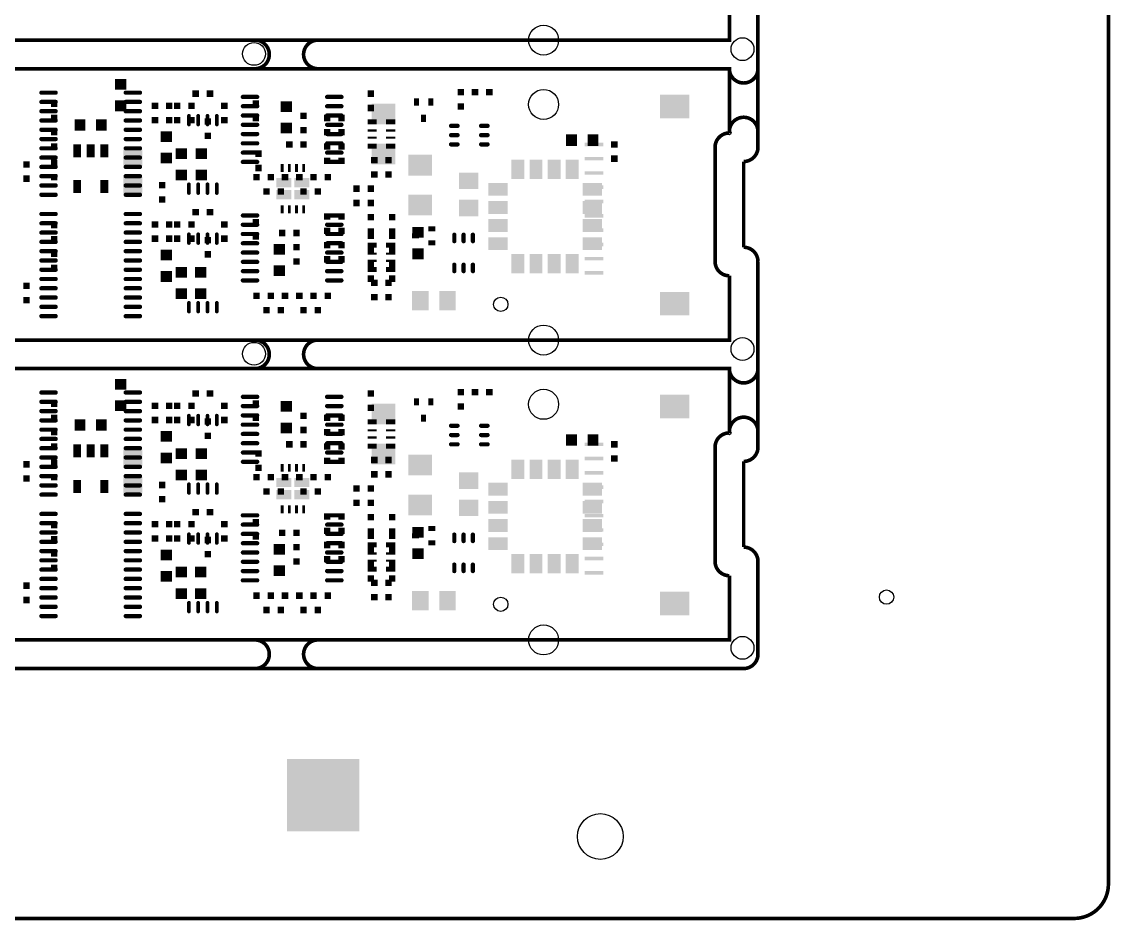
# Model space of a CAD drawing. Header units: inches. Extents: x -27 to 277, y -39 to 189.
# Drawn here: x 200.5 to 276.7, y -38.6 to 24.3 of the extents above; entities that cross this region are included whole.
import ezdxf

# ---------------------------------------------------------------- set-up
doc = ezdxf.new("R2010")
doc.units = ezdxf.units.IN
doc.header["$MEASUREMENT"] = 0
doc.layers.get('0').update_dxf_attribs({"color": 1})
for name, color, linetype in [('11_SPB', 52, 'Continuous'), ('12_SPT', 92, 'Continuous'), ('5_OL', 132, 'Continuous')]:
    doc.layers.add(name, color=color, linetype=linetype)

# ---------------------------------------------------------------- blocks, each defined once
blk = doc.blocks.new('D43ROUND0_254X0_254')
blk.add_circle((0, 0), 0.127)
blk = doc.blocks.new('D44ROUND2_10058X2_10058')
blk.add_circle((0, 0), 1.05)
blk = doc.blocks.new('D45ROUND1X1')
blk.add_circle((0, 0), 0.5)
blk = doc.blocks.new('D46ROUND3_2004X3_2004')
blk.add_circle((0, 0), 1.6)
blk = doc.blocks.new('D47ROUND1_6002X1_6002')
blk.add_circle((0, 0), 0.8)
blk = doc.blocks.new('D48SQUARE5_08X5_08')
blk.add_solid([(-2.54, -2.54), (2.54, -2.54), (-2.54, 2.54), (2.54, 2.54)])
blk = doc.blocks.new('D174OBLONG0_25999X0_87', base_point=(0.129995, 0.435))
at = {"const_width": 0.129995}
blk.add_lwpolyline([(0.064998, 0.129995, 1), (0.194993, 0.129995), (0.194993, 0.740005, 1), (0.064998, 0.740005), (0.064998, 0.129995)], format="xyb", dxfattribs=at)
blk = doc.blocks.new('D177SQUARE0_45001X0_45001')
blk.add_solid([(-0.225005, -0.225005), (0.225005, -0.225005), (-0.225005, 0.225005), (0.225005, 0.225005)])
blk = doc.blocks.new('D178OBLONG1_3X0_3', base_point=(0.65, 0.15))
at = {"const_width": 0.15}
blk.add_lwpolyline([(0.15, 0.225, 1), (0.15, 0.075), (1.15, 0.075, 1), (1.15, 0.225), (0.15, 0.225)], format="xyb", dxfattribs=at)
blk = doc.blocks.new('D179RECTANGLE0_8X0_75001')
blk.add_solid([(-0.4, -0.375005), (0.4, -0.375005), (-0.4, 0.375005), (0.4, 0.375005)])
blk = doc.blocks.new('D181RECTANGLE0_65001X0_15001')
blk.add_solid([(-0.325005, -0.075005), (0.325005, -0.075005), (-0.325005, 0.075005), (0.325005, 0.075005)])
blk = doc.blocks.new('D182RECTANGLE0_65001X0_35001')
blk.add_solid([(-0.325005, -0.175005), (0.325005, -0.175005), (-0.325005, 0.175005), (0.325005, 0.175005)])
blk = doc.blocks.new('D183OBLONG0_75001X0_3', base_point=(0.375, 0.15))
at = {"const_width": 0.15}
blk.add_lwpolyline([(0.15, 0.225, 1), (0.15, 0.075), (0.60001, 0.075, 1), (0.60001, 0.225), (0.15, 0.225)], format="xyb", dxfattribs=at)
blk = doc.blocks.new('D185RECTANGLE1_15001X1_35001')
blk.add_solid([(-0.575005, -0.675005), (0.575005, -0.675005), (-0.575005, 0.675005), (0.575005, 0.675005)])
blk = doc.blocks.new('D188OBLONG0_3X0_75001', base_point=(0.15, 0.375))
at = {"const_width": 0.15}
blk.add_lwpolyline([(0.075, 0.15, 1), (0.225, 0.15), (0.225, 0.60001, 1), (0.075, 0.60001), (0.075, 0.15)], format="xyb", dxfattribs=at)
blk = doc.blocks.new('D191RECTANGLE1_65001X1_45001')
blk.add_solid([(-0.825005, -0.725005), (0.825005, -0.725005), (-0.825005, 0.725005), (0.825005, 0.725005)])
blk = doc.blocks.new('D192RECTANGLE1_35001X1_15001')
blk.add_solid([(-0.675005, -0.575005), (0.675005, -0.575005), (-0.675005, 0.575005), (0.675005, 0.575005)])
blk = doc.blocks.new('D193RECTANGLE0_5X0_35001')
blk.add_solid([(-0.25, -0.175005), (0.25, -0.175005), (-0.25, 0.175005), (0.25, 0.175005)])
blk = doc.blocks.new('D184RECTANGLE0_75001X0_8')
blk.add_solid([(-0.375005, -0.4), (0.375005, -0.4), (-0.375005, 0.4), (0.375005, 0.4)])
blk = doc.blocks.new('D196RECTANGLE0_9X1_35001')
blk.add_solid([(-0.45, -0.675005), (0.45, -0.675005), (-0.45, 0.675005), (0.45, 0.675005)])
blk = doc.blocks.new('D197RECTANGLE1_35001X0_9')
blk.add_solid([(-0.675005, -0.45), (0.675005, -0.45), (-0.675005, 0.45), (0.675005, 0.45)])
blk = doc.blocks.new('D198RECTANGLE0_35001X0_5')
blk.add_solid([(-0.175005, -0.25), (0.175005, -0.25), (-0.175005, 0.25), (0.175005, 0.25)])
blk = doc.blocks.new('D203RECTANGLE0_2X0_55001')
blk.add_solid([(-0.1, -0.275005), (0.1, -0.275005), (-0.1, 0.275005), (0.1, 0.275005)])
blk = doc.blocks.new('D204RECTANGLE2_05001X1_65001')
blk.add_solid([(-1.025005, -0.825005), (1.025005, -0.825005), (-1.025005, 0.825005), (1.025005, 0.825005)])
blk = doc.blocks.new('D205RECTANGLE1_3X0_25001')
blk.add_solid([(-0.65, -0.125005), (0.65, -0.125005), (-0.65, 0.125005), (0.65, 0.125005)])
blk = doc.blocks.new('D209RECTANGLE0_55001X0_9')
blk.add_solid([(-0.275005, -0.45), (0.275005, -0.45), (-0.275005, 0.45), (0.275005, 0.45)])
blk = doc.blocks.new('D211RECTANGLE1_05001X0_65001')
blk.add_solid([(-0.525005, -0.325005), (0.525005, -0.325005), (-0.525005, 0.325005), (0.525005, 0.325005)])

msp = doc.modelspace()

# ---------------------------------------------------------------- linework, layer by layer
at = {"layer": '5_OL', "const_width": 0.254}
for points in [[(276.5298, 185.60034), (276.5298, -36.10102)], [(252.00102, 28.4988), (252.00102, 15.49908)], [(143.10106, 24.30018), (143.10106, 22.9997), (249.9995, 22.9997), (249.9995, 27.50058)], [(143.10106, 24.30018), (143.10106, 22.9997), (249.9995, 22.9997), (249.9995, 27.50058)], [(249.9995, 16.49984), (249.9995, 21.00072), (158.07944, 21.00072), (158.07944, 18.49882)], [(249.9995, 16.49984), (249.9995, 21.00072), (158.07944, 21.00072), (158.07944, 18.49882)], [(248.99874, 7.50062), (248.99874, 15.49908)], [(248.99874, 7.50062), (248.99874, 15.49908)], [(251.00026, 14.50086), (251.00026, 8.49884)], [(252.00102, 7.50062), (252.00102, -5.4991)], [(143.10106, 3.29946), (143.10106, 1.99898), (249.9995, 1.99898), (249.9995, 6.49986)], [(143.10106, 3.29946), (143.10106, 1.99898), (249.9995, 1.99898), (249.9995, 6.49986)], [(249.9995, -4.50088), (249.9995, 0), (158.07944, 0), (158.07944, -2.49936)], [(249.9995, -4.50088), (249.9995, 0), (158.07944, 0), (158.07944, -2.49936)], [(248.99874, -13.5001), (248.99874, -5.4991)], [(248.99874, -13.5001), (248.99874, -5.4991)], [(251.00026, -6.49986), (251.00026, -12.49934)], [(252.00102, -13.5001), (252.00102, -19.99996)], [(143.10106, -17.70126), (143.10106, -18.9992), (249.9995, -18.9992), (249.9995, -14.50086)], [(143.10106, -17.70126), (143.10106, -18.9992), (249.9995, -18.9992), (249.9995, -14.50086)], [(251.00026, -21.00072), (132.99948, -21.00072)], [(274.1295, -38.49878), (-24.5999, -38.49878)]]:
    msp.add_lwpolyline(points, dxfattribs=at)
for points in [[(216.79916, 22.9997, -0.414214), (217.79992, 21.99894)], [(220.20022, 21.99894, -0.414214), (221.20098, 22.9997)], [(217.79992, 21.99894, -0.414214), (216.79916, 21.00072)], [(221.20098, 21.00072, -0.41347), (220.20022, 21.99894)], [(251.00026, 19.99996, -0.414214), (249.9995, 21.00072)], [(252.00102, 21.00072, -0.414214), (251.00026, 19.99996)], [(249.9995, 16.5989, -0.414214), (251.00026, 17.59966)], [(251.00026, 17.59966, -0.414214), (252.00102, 16.5989)], [(248.99874, 15.49908, -0.414214), (249.9995, 16.49984)], [(248.99874, 15.49908, -0.414214), (249.9995, 16.49984)], [(252.00102, 15.49908, -0.414214), (251.00026, 14.50086)], [(251.00026, 8.49884, -0.41347), (252.00102, 7.50062)], [(249.9995, 6.49986, -0.414214), (248.99874, 7.50062)], [(249.9995, 6.49986, -0.414214), (248.99874, 7.50062)], [(216.79916, 1.99898, -0.41347), (217.79992, 1.00076)], [(220.20022, 1.00076, -0.414214), (221.20098, 1.99898)], [(217.79992, 1.00076, -0.414214), (216.79916, 0)], [(221.20098, 0, -0.414214), (220.20022, 1.00076)], [(251.00026, -1.00076, -0.414214), (249.9995, 0)], [(252.00102, 0, -0.414214), (251.00026, -1.00076)], [(249.9995, -4.39928, -0.414214), (251.00026, -3.40106)], [(251.00026, -3.40106, -0.41347), (252.00102, -4.39928)], [(248.99874, -5.4991, -0.414214), (249.9995, -4.50088)], [(248.99874, -5.4991, -0.414214), (249.9995, -4.50088)], [(252.00102, -5.4991, -0.414214), (251.00026, -6.49986)], [(251.00026, -12.49934, -0.414214), (252.00102, -13.5001)], [(249.9995, -14.50086, -0.414214), (248.99874, -13.5001)], [(249.9995, -14.50086, -0.414214), (248.99874, -13.5001)], [(216.79916, -18.9992, -0.414214), (217.79992, -19.99996)], [(220.20022, -19.99996, -0.414214), (221.20098, -18.9992)], [(217.79992, -19.99996, -0.414214), (216.79916, -21.00072)], [(221.20098, -21.00072, -0.414214), (220.20022, -19.99996)], [(252.00102, -19.99996, -0.414214), (251.00026, -21.00072)], [(276.5298, -36.10102, -0.414214), (274.1295, -38.49878)]]:
    msp.add_lwpolyline(points, format="xyb", dxfattribs=at)

# ---------------------------------------------------------------- block references
at = {"layer": '11_SPB'}
for name, p in [('D178OBLONG1_3X0_3', (202.3491, 19.32432)), ('D178OBLONG1_3X0_3', (208.24952, 19.32432)), ('D177SQUARE0_45001X0_45001', (212.6488, 19.25066)), ('D177SQUARE0_45001X0_45001', (213.64956, 19.25066)), ('D178OBLONG1_3X0_3', (216.45118, 19.0246)), ('D178OBLONG1_3X0_3', (222.34906, 19.0246)), ('D177SQUARE0_45001X0_45001', (224.89922, 19.25066)), ('D177SQUARE0_45001X0_45001', (231.20096, 19.34972)), ('D177SQUARE0_45001X0_45001', (232.19918, 19.34972)), ('D177SQUARE0_45001X0_45001', (233.19994, 19.34972)), ('D178OBLONG1_3X0_3', (202.3491, 18.67408)), ('D178OBLONG1_3X0_3', (208.24952, 18.67408)), ('D177SQUARE0_45001X0_45001', (209.79892, 18.39976)), ('D177SQUARE0_45001X0_45001', (210.79968, 18.39976)), ('D178OBLONG1_3X0_3', (216.45118, 18.37436)), ('D178OBLONG1_3X0_3', (222.34906, 18.37436)), ('D177SQUARE0_45001X0_45001', (224.89922, 18.2499)), ('D198RECTANGLE0_35001X0_5', (228.09962, 18.67408)), ('D198RECTANGLE0_35001X0_5', (229.10038, 18.67408)), ('D177SQUARE0_45001X0_45001', (231.20096, 18.34896)), ('D178OBLONG1_3X0_3', (202.3491, 18.02384)), ('D178OBLONG1_3X0_3', (202.3491, 17.37614)), ('D178OBLONG1_3X0_3', (208.24952, 18.02384)), ('D178OBLONG1_3X0_3', (208.24952, 17.37614)), ('D177SQUARE0_45001X0_45001', (209.79892, 17.399)), ('D177SQUARE0_45001X0_45001', (210.79968, 17.399)), ('D174OBLONG0_25999X0_87', (212.17382, 17.399)), ('D174OBLONG0_25999X0_87', (212.82406, 17.399)), ('D174OBLONG0_25999X0_87', (213.4743, 17.399)), ('D174OBLONG0_25999X0_87', (214.12454, 17.399)), ('D178OBLONG1_3X0_3', (216.45118, 17.72412)), ('D178OBLONG1_3X0_3', (222.34906, 17.72412)), ('D198RECTANGLE0_35001X0_5', (228.6, 17.526)), ('D178OBLONG1_3X0_3', (202.3491, 16.7259)), ('D178OBLONG1_3X0_3', (208.24952, 16.7259)), ('D178OBLONG1_3X0_3', (216.45118, 17.07388)), ('D178OBLONG1_3X0_3', (222.34906, 17.07388)), ('D182RECTANGLE0_65001X0_35001', (225.00082, 17.27454)), ('D182RECTANGLE0_65001X0_35001', (226.29876, 17.27454)), ('D183OBLONG0_75001X0_3', (230.74884, 17.00022)), ('D183OBLONG0_75001X0_3', (232.84942, 17.00022)), ('D178OBLONG1_3X0_3', (202.3491, 16.07566)), ('D178OBLONG1_3X0_3', (208.24952, 16.07566)), ('D179RECTANGLE0_8X0_75001', (210.59902, 16.25092)), ('D178OBLONG1_3X0_3', (216.45118, 16.42618)), ('D178OBLONG1_3X0_3', (222.34906, 16.42618)), ('D181RECTANGLE0_65001X0_15001', (225.00082, 16.6751)), ('D181RECTANGLE0_65001X0_15001', (225.00082, 16.17472)), ('D181RECTANGLE0_65001X0_15001', (226.29876, 16.6751)), ('D181RECTANGLE0_65001X0_15001', (226.29876, 16.17472)), ('D183OBLONG0_75001X0_3', (230.74884, 16.34998)), ('D183OBLONG0_75001X0_3', (232.84942, 16.34998)), ('D184RECTANGLE0_75001X0_8', (238.9505, 15.99946)), ('D184RECTANGLE0_75001X0_8', (240.4491, 15.99946)), ('D178OBLONG1_3X0_3', (202.3491, 15.42542)), ('D178OBLONG1_3X0_3', (208.24952, 15.42542)), ('D178OBLONG1_3X0_3', (216.45118, 15.77594)), ('D178OBLONG1_3X0_3', (216.45118, 15.1257)), ('D178OBLONG1_3X0_3', (222.34906, 15.77594)), ('D178OBLONG1_3X0_3', (222.34906, 15.1257)), ('D182RECTANGLE0_65001X0_35001', (225.00082, 15.57528)), ('D182RECTANGLE0_65001X0_35001', (226.29876, 15.57528)), ('D183OBLONG0_75001X0_3', (230.74884, 15.69974)), ('D183OBLONG0_75001X0_3', (232.84942, 15.69974)), ('D177SQUARE0_45001X0_45001', (241.95024, 15.69974)), ('D177SQUARE0_45001X0_45001', (200.7997, 14.3002)), ('D178OBLONG1_3X0_3', (202.3491, 14.77518)), ('D178OBLONG1_3X0_3', (208.24952, 14.77518)), ('D179RECTANGLE0_8X0_75001', (210.59902, 14.74978)), ('D178OBLONG1_3X0_3', (216.45118, 14.47546)), ('D178OBLONG1_3X0_3', (222.34906, 14.47546)), ('D177SQUARE0_45001X0_45001', (225.15068, 14.59992)), ('D177SQUARE0_45001X0_45001', (226.1489, 14.59992)), ('D191RECTANGLE1_65001X1_45001', (228.35108, 14.24686)), ('D196RECTANGLE0_9X1_35001', (235.19384, 13.94968)), ('D196RECTANGLE0_9X1_35001', (236.46384, 13.94968)), ('D196RECTANGLE0_9X1_35001', (237.73384, 13.94968)), ('D196RECTANGLE0_9X1_35001', (239.00384, 13.94968)), ('D177SQUARE0_45001X0_45001', (241.95024, 14.69898)), ('D178OBLONG1_3X0_3', (202.3491, 14.12494)), ('D178OBLONG1_3X0_3', (208.24952, 14.12494)), ('D177SQUARE0_45001X0_45001', (225.15068, 13.59916)), ('D177SQUARE0_45001X0_45001', (226.1489, 13.59916)), ('D192RECTANGLE1_35001X1_15001', (231.7496, 13.15212)), ('D177SQUARE0_45001X0_45001', (200.7997, 13.29944)), ('D178OBLONG1_3X0_3', (202.3491, 13.4747)), ('D178OBLONG1_3X0_3', (202.3491, 12.82446)), ('D178OBLONG1_3X0_3', (208.24952, 13.4747)), ('D178OBLONG1_3X0_3', (208.24952, 12.82446)), ('D174OBLONG0_25999X0_87', (212.17382, 12.60094)), ('D174OBLONG0_25999X0_87', (212.82406, 12.60094)), ('D174OBLONG0_25999X0_87', (213.4743, 12.60094)), ('D174OBLONG0_25999X0_87', (214.12454, 12.60094)), ('D177SQUARE0_45001X0_45001', (216.90076, 13.40104)), ('D177SQUARE0_45001X0_45001', (217.89898, 13.40104)), ('D177SQUARE0_45001X0_45001', (218.89974, 13.40104)), ('D177SQUARE0_45001X0_45001', (219.9005, 13.40104)), ('D177SQUARE0_45001X0_45001', (220.90126, 13.40104)), ('D177SQUARE0_45001X0_45001', (221.89948, 13.40104)), ('D197RECTANGLE1_35001X0_9', (233.79938, 12.55522)), ('D197RECTANGLE1_35001X0_9', (240.40084, 12.55522)), ('D178OBLONG1_3X0_3', (202.3491, 12.17422)), ('D178OBLONG1_3X0_3', (208.24952, 12.17422)), ('D177SQUARE0_45001X0_45001', (217.59926, 12.40028)), ('D177SQUARE0_45001X0_45001', (218.60002, 12.40028)), ('D177SQUARE0_45001X0_45001', (220.20022, 12.40028)), ('D177SQUARE0_45001X0_45001', (221.20098, 12.40028)), ('D177SQUARE0_45001X0_45001', (223.901, 12.60094)), ('D177SQUARE0_45001X0_45001', (224.89922, 12.60094)), ('D177SQUARE0_45001X0_45001', (223.901, 11.60018)), ('D177SQUARE0_45001X0_45001', (224.89922, 11.60018)), ('D191RECTANGLE1_65001X1_45001', (228.35108, 11.45286)), ('D192RECTANGLE1_35001X1_15001', (231.7496, 11.24712)), ('D197RECTANGLE1_35001X0_9', (233.79938, 11.28522)), ('D197RECTANGLE1_35001X0_9', (240.40084, 11.28522)), ('D178OBLONG1_3X0_3', (202.3491, 10.82548)), ('D178OBLONG1_3X0_3', (208.24952, 10.82548)), ('D177SQUARE0_45001X0_45001', (212.6488, 10.94994)), ('D177SQUARE0_45001X0_45001', (213.64956, 10.94994)), ('D178OBLONG1_3X0_3', (216.45118, 10.72388)), ('D178OBLONG1_3X0_3', (222.34906, 10.72388)), ('D177SQUARE0_45001X0_45001', (224.89922, 10.59942)), ('D177SQUARE0_45001X0_45001', (226.40036, 10.59942)), ('D178OBLONG1_3X0_3', (202.3491, 10.17524)), ('D178OBLONG1_3X0_3', (208.24952, 10.17524)), ('D177SQUARE0_45001X0_45001', (209.79892, 10.09904)), ('D177SQUARE0_45001X0_45001', (210.79968, 10.09904)), ('D178OBLONG1_3X0_3', (216.45118, 10.07618)), ('D178OBLONG1_3X0_3', (222.34906, 10.07618)), ('D193RECTANGLE0_5X0_35001', (229.17404, 9.79932)), ('D197RECTANGLE1_35001X0_9', (233.79938, 10.01522)), ('D197RECTANGLE1_35001X0_9', (240.40084, 10.01522)), ('D178OBLONG1_3X0_3', (202.3491, 9.525)), ('D178OBLONG1_3X0_3', (208.24952, 9.525)), ('D177SQUARE0_45001X0_45001', (209.79892, 9.10082)), ('D177SQUARE0_45001X0_45001', (210.79968, 9.10082)), ('D174OBLONG0_25999X0_87', (212.17382, 9.10082)), ('D174OBLONG0_25999X0_87', (212.82406, 9.10082)), ('D174OBLONG0_25999X0_87', (213.4743, 9.10082)), ('D174OBLONG0_25999X0_87', (214.12454, 9.10082)), ('D178OBLONG1_3X0_3', (216.45118, 9.42594)), ('D178OBLONG1_3X0_3', (222.34906, 9.42594)), ('D177SQUARE0_45001X0_45001', (224.89922, 9.6012)), ('D177SQUARE0_45001X0_45001', (226.40036, 9.6012)), ('D193RECTANGLE0_5X0_35001', (228.02596, 9.29894)), ('D188OBLONG0_3X0_75001', (230.74884, 9.14908)), ('D188OBLONG0_3X0_75001', (231.39908, 9.14908)), ('D188OBLONG0_3X0_75001', (232.04932, 9.14908)), ('D197RECTANGLE1_35001X0_9', (233.79938, 8.74522)), ('D197RECTANGLE1_35001X0_9', (240.40084, 8.74522)), ('D178OBLONG1_3X0_3', (202.3491, 8.87476)), ('D178OBLONG1_3X0_3', (208.24952, 8.87476)), ('D178OBLONG1_3X0_3', (216.45118, 8.7757)), ('D178OBLONG1_3X0_3', (222.34906, 8.7757)), ('D182RECTANGLE0_65001X0_35001', (225.00082, 8.65124)), ('D182RECTANGLE0_65001X0_35001', (226.29876, 8.65124)), ('D193RECTANGLE0_5X0_35001', (229.17404, 8.8011)), ('D178OBLONG1_3X0_3', (202.3491, 8.22452)), ('D178OBLONG1_3X0_3', (202.3491, 7.57428)), ('D178OBLONG1_3X0_3', (208.24952, 8.22452)), ('D178OBLONG1_3X0_3', (208.24952, 7.57428)), ('D179RECTANGLE0_8X0_75001', (210.59902, 7.9502)), ('D178OBLONG1_3X0_3', (216.45118, 8.12546)), ('D178OBLONG1_3X0_3', (216.45118, 7.47522)), ('D178OBLONG1_3X0_3', (222.34906, 8.12546)), ('D178OBLONG1_3X0_3', (222.34906, 7.47522)), ('D181RECTANGLE0_65001X0_15001', (225.00082, 8.04926)), ('D181RECTANGLE0_65001X0_15001', (225.00082, 7.54888)), ('D181RECTANGLE0_65001X0_15001', (226.29876, 8.04926)), ('D181RECTANGLE0_65001X0_15001', (226.29876, 7.54888)), ('D196RECTANGLE0_9X1_35001', (235.19384, 7.35076)), ('D196RECTANGLE0_9X1_35001', (236.46384, 7.35076)), ('D196RECTANGLE0_9X1_35001', (237.73384, 7.35076)), ('D196RECTANGLE0_9X1_35001', (239.00384, 7.35076)), ('D178OBLONG1_3X0_3', (202.3491, 6.92404)), ('D178OBLONG1_3X0_3', (208.24952, 6.92404)), ('D178OBLONG1_3X0_3', (216.45118, 6.82498)), ('D178OBLONG1_3X0_3', (222.34906, 6.82498)), ('D182RECTANGLE0_65001X0_35001', (225.00082, 6.94944)), ('D182RECTANGLE0_65001X0_35001', (226.29876, 6.94944)), ('D188OBLONG0_3X0_75001', (230.74884, 7.05104)), ('D188OBLONG0_3X0_75001', (231.39908, 7.05104)), ('D188OBLONG0_3X0_75001', (232.04932, 7.05104)), ('D178OBLONG1_3X0_3', (202.3491, 6.2738)), ('D178OBLONG1_3X0_3', (208.24952, 6.2738)), ('D179RECTANGLE0_8X0_75001', (210.59902, 6.44906)), ('D178OBLONG1_3X0_3', (216.45118, 6.17474)), ('D178OBLONG1_3X0_3', (222.34906, 6.17474)), ('D177SQUARE0_45001X0_45001', (225.15068, 5.99948)), ('D177SQUARE0_45001X0_45001', (226.1489, 5.99948)), ('D177SQUARE0_45001X0_45001', (200.7997, 5.79882)), ('D178OBLONG1_3X0_3', (202.3491, 5.6261)), ('D178OBLONG1_3X0_3', (208.24952, 5.6261)), ('D185RECTANGLE1_15001X1_35001', (228.3714, 4.7498)), ('D185RECTANGLE1_15001X1_35001', (230.2764, 4.7498)), ('D177SQUARE0_45001X0_45001', (200.7997, 4.8006)), ('D178OBLONG1_3X0_3', (202.3491, 4.97586)), ('D178OBLONG1_3X0_3', (208.24952, 4.97586)), ('D174OBLONG0_25999X0_87', (212.17382, 4.30022)), ('D174OBLONG0_25999X0_87', (212.82406, 4.30022)), ('D174OBLONG0_25999X0_87', (213.4743, 4.30022)), ('D174OBLONG0_25999X0_87', (214.12454, 4.30022)), ('D177SQUARE0_45001X0_45001', (216.90076, 5.10032)), ('D177SQUARE0_45001X0_45001', (217.89898, 5.10032)), ('D177SQUARE0_45001X0_45001', (218.89974, 5.10032)), ('D177SQUARE0_45001X0_45001', (219.9005, 5.10032)), ('D177SQUARE0_45001X0_45001', (220.90126, 5.10032)), ('D177SQUARE0_45001X0_45001', (221.89948, 5.10032)), ('D177SQUARE0_45001X0_45001', (225.15068, 4.99872)), ('D177SQUARE0_45001X0_45001', (226.1489, 4.99872)), ('D45ROUND1X1', (234.00004, 4.50088)), ('D178OBLONG1_3X0_3', (202.3491, 4.32562)), ('D178OBLONG1_3X0_3', (202.3491, 3.67538)), ('D178OBLONG1_3X0_3', (208.24952, 4.32562)), ('D178OBLONG1_3X0_3', (208.24952, 3.67538)), ('D177SQUARE0_45001X0_45001', (217.59926, 4.09956)), ('D177SQUARE0_45001X0_45001', (218.60002, 4.09956)), ('D177SQUARE0_45001X0_45001', (220.20022, 4.09956)), ('D177SQUARE0_45001X0_45001', (221.20098, 4.09956)), ('D177SQUARE0_45001X0_45001', (231.20096, -1.651)), ('D177SQUARE0_45001X0_45001', (232.19918, -1.651)), ('D177SQUARE0_45001X0_45001', (233.19994, -1.651)), ('D178OBLONG1_3X0_3', (202.3491, -1.67386)), ('D178OBLONG1_3X0_3', (202.3491, -2.3241)), ('D178OBLONG1_3X0_3', (208.24952, -1.67386)), ('D178OBLONG1_3X0_3', (208.24952, -2.3241)), ('D177SQUARE0_45001X0_45001', (212.6488, -1.75006)), ('D177SQUARE0_45001X0_45001', (213.64956, -1.75006)), ('D178OBLONG1_3X0_3', (216.45118, -1.97612)), ('D178OBLONG1_3X0_3', (222.34906, -1.97612)), ('D177SQUARE0_45001X0_45001', (224.89922, -1.75006)), ('D198RECTANGLE0_35001X0_5', (228.09962, -2.3241)), ('D198RECTANGLE0_35001X0_5', (229.10038, -2.3241)), ('D178OBLONG1_3X0_3', (202.3491, -2.97434)), ('D178OBLONG1_3X0_3', (208.24952, -2.97434)), ('D177SQUARE0_45001X0_45001', (209.79892, -2.60096)), ('D177SQUARE0_45001X0_45001', (210.79968, -2.60096)), ('D178OBLONG1_3X0_3', (216.45118, -2.62382)), ('D178OBLONG1_3X0_3', (222.34906, -2.62382)), ('D177SQUARE0_45001X0_45001', (224.89922, -2.75082)), ('D177SQUARE0_45001X0_45001', (231.20096, -2.64922)), ('D178OBLONG1_3X0_3', (202.3491, -3.62458)), ('D178OBLONG1_3X0_3', (208.24952, -3.62458)), ('D177SQUARE0_45001X0_45001', (209.79892, -3.59918)), ('D177SQUARE0_45001X0_45001', (210.79968, -3.59918)), ('D174OBLONG0_25999X0_87', (212.17382, -3.59918)), ('D174OBLONG0_25999X0_87', (212.82406, -3.59918)), ('D174OBLONG0_25999X0_87', (213.4743, -3.59918)), ('D174OBLONG0_25999X0_87', (214.12454, -3.59918)), ('D178OBLONG1_3X0_3', (216.45118, -3.27406)), ('D178OBLONG1_3X0_3', (216.45118, -3.9243)), ('D178OBLONG1_3X0_3', (222.34906, -3.27406)), ('D178OBLONG1_3X0_3', (222.34906, -3.9243)), ('D182RECTANGLE0_65001X0_35001', (225.00082, -3.72618)), ('D182RECTANGLE0_65001X0_35001', (226.29876, -3.72618)), ('D198RECTANGLE0_35001X0_5', (228.6, -3.47472)), ('D178OBLONG1_3X0_3', (202.3491, -4.27482)), ('D178OBLONG1_3X0_3', (208.24952, -4.27482)), ('D179RECTANGLE0_8X0_75001', (210.59902, -4.7498)), ('D178OBLONG1_3X0_3', (216.45118, -4.57454)), ('D178OBLONG1_3X0_3', (222.34906, -4.57454)), ('D181RECTANGLE0_65001X0_15001', (225.00082, -4.32562)), ('D181RECTANGLE0_65001X0_15001', (226.29876, -4.32562)), ('D183OBLONG0_75001X0_3', (230.74884, -4.0005)), ('D183OBLONG0_75001X0_3', (230.74884, -4.65074)), ('D183OBLONG0_75001X0_3', (232.84942, -4.0005)), ('D183OBLONG0_75001X0_3', (232.84942, -4.65074)), ('D178OBLONG1_3X0_3', (202.3491, -4.92506)), ('D178OBLONG1_3X0_3', (208.24952, -4.92506)), ('D178OBLONG1_3X0_3', (216.45118, -5.22478)), ('D178OBLONG1_3X0_3', (222.34906, -5.22478)), ('D181RECTANGLE0_65001X0_15001', (225.00082, -4.826)), ('D182RECTANGLE0_65001X0_35001', (225.00082, -5.42544)), ('D181RECTANGLE0_65001X0_15001', (226.29876, -4.826)), ('D182RECTANGLE0_65001X0_35001', (226.29876, -5.42544)), ('D183OBLONG0_75001X0_3', (230.74884, -5.30098)), ('D183OBLONG0_75001X0_3', (232.84942, -5.30098)), ('D184RECTANGLE0_75001X0_8', (238.9505, -5.00126)), ('D184RECTANGLE0_75001X0_8', (240.4491, -5.00126)), ('D177SQUARE0_45001X0_45001', (241.95024, -5.30098)), ('D178OBLONG1_3X0_3', (202.3491, -5.5753)), ('D178OBLONG1_3X0_3', (202.3491, -6.22554)), ('D178OBLONG1_3X0_3', (208.24952, -5.5753)), ('D178OBLONG1_3X0_3', (208.24952, -6.22554)), ('D179RECTANGLE0_8X0_75001', (210.59902, -6.25094)), ('D178OBLONG1_3X0_3', (216.45118, -5.87502)), ('D178OBLONG1_3X0_3', (222.34906, -5.87502)), ('D191RECTANGLE1_65001X1_45001', (228.35108, -6.75386)), ('D177SQUARE0_45001X0_45001', (241.95024, -6.2992)), ('D177SQUARE0_45001X0_45001', (200.7997, -6.70052)), ('D178OBLONG1_3X0_3', (202.3491, -6.87578)), ('D178OBLONG1_3X0_3', (208.24952, -6.87578)), ('D178OBLONG1_3X0_3', (216.45118, -6.52526)), ('D178OBLONG1_3X0_3', (222.34906, -6.52526)), ('D177SQUARE0_45001X0_45001', (225.15068, -6.4008)), ('D177SQUARE0_45001X0_45001', (226.1489, -6.4008)), ('D196RECTANGLE0_9X1_35001', (235.19384, -7.05104)), ('D196RECTANGLE0_9X1_35001', (236.46384, -7.05104)), ('D196RECTANGLE0_9X1_35001', (237.73384, -7.05104)), ('D196RECTANGLE0_9X1_35001', (239.00384, -7.05104)), ('D177SQUARE0_45001X0_45001', (200.7997, -7.69874)), ('D178OBLONG1_3X0_3', (202.3491, -7.52602)), ('D178OBLONG1_3X0_3', (208.24952, -7.52602)), ('D177SQUARE0_45001X0_45001', (216.90076, -7.59968)), ('D177SQUARE0_45001X0_45001', (217.89898, -7.59968)), ('D177SQUARE0_45001X0_45001', (218.89974, -7.59968)), ('D177SQUARE0_45001X0_45001', (219.9005, -7.59968)), ('D177SQUARE0_45001X0_45001', (220.90126, -7.59968)), ('D177SQUARE0_45001X0_45001', (221.89948, -7.59968)), ('D177SQUARE0_45001X0_45001', (225.15068, -7.39902)), ('D177SQUARE0_45001X0_45001', (226.1489, -7.39902)), ('D192RECTANGLE1_35001X1_15001', (231.7496, -7.8486)), ('D178OBLONG1_3X0_3', (202.3491, -8.17626)), ('D178OBLONG1_3X0_3', (208.24952, -8.17626)), ('D174OBLONG0_25999X0_87', (212.17382, -8.39978)), ('D174OBLONG0_25999X0_87', (212.82406, -8.39978)), ('D174OBLONG0_25999X0_87', (213.4743, -8.39978)), ('D174OBLONG0_25999X0_87', (214.12454, -8.39978)), ('D177SQUARE0_45001X0_45001', (217.59926, -8.60044)), ('D177SQUARE0_45001X0_45001', (218.60002, -8.60044)), ('D177SQUARE0_45001X0_45001', (220.20022, -8.60044)), ('D177SQUARE0_45001X0_45001', (221.20098, -8.60044)), ('D177SQUARE0_45001X0_45001', (223.901, -8.39978)), ('D177SQUARE0_45001X0_45001', (224.89922, -8.39978)), ('D197RECTANGLE1_35001X0_9', (233.79938, -8.4455)), ('D197RECTANGLE1_35001X0_9', (240.40084, -8.4455)), ('D178OBLONG1_3X0_3', (202.3491, -8.82396)), ('D178OBLONG1_3X0_3', (208.24952, -8.82396)), ('D191RECTANGLE1_65001X1_45001', (228.35108, -9.54786)), ('D177SQUARE0_45001X0_45001', (212.6488, -10.05078)), ('D177SQUARE0_45001X0_45001', (213.64956, -10.05078)), ('D177SQUARE0_45001X0_45001', (223.901, -9.40054)), ('D177SQUARE0_45001X0_45001', (224.89922, -9.40054)), ('D192RECTANGLE1_35001X1_15001', (231.7496, -9.7536)), ('D197RECTANGLE1_35001X0_9', (233.79938, -9.7155)), ('D197RECTANGLE1_35001X0_9', (240.40084, -9.7155)), ('D178OBLONG1_3X0_3', (202.3491, -10.17524)), ('D178OBLONG1_3X0_3', (208.24952, -10.17524)), ('D178OBLONG1_3X0_3', (216.45118, -10.2743)), ('D178OBLONG1_3X0_3', (222.34906, -10.2743)), ('D177SQUARE0_45001X0_45001', (224.89922, -10.39876)), ('D177SQUARE0_45001X0_45001', (226.40036, -10.39876)), ('D197RECTANGLE1_35001X0_9', (233.79938, -10.9855)), ('D197RECTANGLE1_35001X0_9', (240.40084, -10.9855)), ('D178OBLONG1_3X0_3', (202.3491, -10.82548)), ('D178OBLONG1_3X0_3', (202.3491, -11.47572)), ('D178OBLONG1_3X0_3', (208.24952, -10.82548)), ('D178OBLONG1_3X0_3', (208.24952, -11.47572)), ('D177SQUARE0_45001X0_45001', (209.79892, -10.89914)), ('D177SQUARE0_45001X0_45001', (210.79968, -10.89914)), ('D178OBLONG1_3X0_3', (216.45118, -10.92454)), ('D178OBLONG1_3X0_3', (216.45118, -11.57478)), ('D178OBLONG1_3X0_3', (222.34906, -10.92454)), ('D178OBLONG1_3X0_3', (222.34906, -11.57478)), ('D177SQUARE0_45001X0_45001', (224.89922, -11.39952)), ('D177SQUARE0_45001X0_45001', (226.40036, -11.39952)), ('D193RECTANGLE0_5X0_35001', (229.17404, -11.19886)), ('D178OBLONG1_3X0_3', (202.3491, -12.12596)), ('D178OBLONG1_3X0_3', (208.24952, -12.12596)), ('D177SQUARE0_45001X0_45001', (209.79892, -11.8999)), ('D177SQUARE0_45001X0_45001', (210.79968, -11.8999)), ('D174OBLONG0_25999X0_87', (212.17382, -11.8999)), ('D174OBLONG0_25999X0_87', (212.82406, -11.8999)), ('D174OBLONG0_25999X0_87', (213.4743, -11.8999)), ('D174OBLONG0_25999X0_87', (214.12454, -11.8999)), ('D178OBLONG1_3X0_3', (216.45118, -12.22502)), ('D178OBLONG1_3X0_3', (222.34906, -12.22502)), ('D182RECTANGLE0_65001X0_35001', (225.00082, -12.34948)), ('D182RECTANGLE0_65001X0_35001', (226.29876, -12.34948)), ('D193RECTANGLE0_5X0_35001', (228.02596, -11.69924)), ('D193RECTANGLE0_5X0_35001', (229.17404, -12.19962)), ('D188OBLONG0_3X0_75001', (230.74884, -11.8491)), ('D188OBLONG0_3X0_75001', (231.39908, -11.8491)), ('D188OBLONG0_3X0_75001', (232.04932, -11.8491)), ('D197RECTANGLE1_35001X0_9', (233.79938, -12.2555)), ('D197RECTANGLE1_35001X0_9', (240.40084, -12.2555)), ('D178OBLONG1_3X0_3', (202.3491, -12.7762)), ('D178OBLONG1_3X0_3', (208.24952, -12.7762)), ('D179RECTANGLE0_8X0_75001', (210.59902, -13.05052)), ('D178OBLONG1_3X0_3', (216.45118, -12.87526)), ('D178OBLONG1_3X0_3', (222.34906, -12.87526)), ('D181RECTANGLE0_65001X0_15001', (225.00082, -12.94892)), ('D181RECTANGLE0_65001X0_15001', (226.29876, -12.94892)), ('D178OBLONG1_3X0_3', (202.3491, -13.4239)), ('D178OBLONG1_3X0_3', (208.24952, -13.4239)), ('D178OBLONG1_3X0_3', (216.45118, -13.5255)), ('D178OBLONG1_3X0_3', (222.34906, -13.5255)), ('D181RECTANGLE0_65001X0_15001', (225.00082, -13.4493)), ('D181RECTANGLE0_65001X0_15001', (226.29876, -13.4493)), ('D188OBLONG0_3X0_75001', (230.74884, -13.94968)), ('D188OBLONG0_3X0_75001', (231.39908, -13.94968)), ('D188OBLONG0_3X0_75001', (232.04932, -13.94968)), ('D196RECTANGLE0_9X1_35001', (235.19384, -13.64996)), ('D196RECTANGLE0_9X1_35001', (236.46384, -13.64996)), ('D196RECTANGLE0_9X1_35001', (237.73384, -13.64996)), ('D196RECTANGLE0_9X1_35001', (239.00384, -13.64996)), ('D178OBLONG1_3X0_3', (202.3491, -14.07414)), ('D178OBLONG1_3X0_3', (208.24952, -14.07414)), ('D179RECTANGLE0_8X0_75001', (210.59902, -14.54912)), ('D178OBLONG1_3X0_3', (216.45118, -14.17574)), ('D178OBLONG1_3X0_3', (222.34906, -14.17574)), ('D182RECTANGLE0_65001X0_35001', (225.00082, -14.04874)), ('D182RECTANGLE0_65001X0_35001', (226.29876, -14.04874)), ('D177SQUARE0_45001X0_45001', (200.7997, -15.19936)), ('D178OBLONG1_3X0_3', (202.3491, -14.72438)), ('D178OBLONG1_3X0_3', (202.3491, -15.37462)), ('D178OBLONG1_3X0_3', (208.24952, -14.72438)), ('D178OBLONG1_3X0_3', (208.24952, -15.37462)), ('D178OBLONG1_3X0_3', (216.45118, -14.82598)), ('D178OBLONG1_3X0_3', (222.34906, -14.82598)), ('D177SQUARE0_45001X0_45001', (225.15068, -15.00124)), ('D177SQUARE0_45001X0_45001', (226.1489, -15.00124)), ('D177SQUARE0_45001X0_45001', (200.7997, -16.20012)), ('D178OBLONG1_3X0_3', (202.3491, -16.02486)), ('D178OBLONG1_3X0_3', (208.24952, -16.02486)), ('D177SQUARE0_45001X0_45001', (216.90076, -15.9004)), ('D177SQUARE0_45001X0_45001', (217.89898, -15.9004)), ('D177SQUARE0_45001X0_45001', (218.89974, -15.9004)), ('D177SQUARE0_45001X0_45001', (219.9005, -15.9004)), ('D177SQUARE0_45001X0_45001', (220.90126, -15.9004)), ('D177SQUARE0_45001X0_45001', (221.89948, -15.9004)), ('D177SQUARE0_45001X0_45001', (225.15068, -15.99946)), ('D177SQUARE0_45001X0_45001', (226.1489, -15.99946)), ('D185RECTANGLE1_15001X1_35001', (228.3714, -16.25092)), ('D185RECTANGLE1_15001X1_35001', (230.2764, -16.25092)), ('D178OBLONG1_3X0_3', (202.3491, -16.6751)), ('D178OBLONG1_3X0_3', (208.24952, -16.6751)), ('D174OBLONG0_25999X0_87', (212.17382, -16.7005)), ('D174OBLONG0_25999X0_87', (212.82406, -16.7005)), ('D174OBLONG0_25999X0_87', (213.4743, -16.7005)), ('D174OBLONG0_25999X0_87', (214.12454, -16.7005)), ('D177SQUARE0_45001X0_45001', (217.59926, -16.90116)), ('D177SQUARE0_45001X0_45001', (218.60002, -16.90116)), ('D177SQUARE0_45001X0_45001', (220.20022, -16.90116)), ('D177SQUARE0_45001X0_45001', (221.20098, -16.90116)), ('D45ROUND1X1', (234.00004, -16.49984)), ('D178OBLONG1_3X0_3', (202.3491, -17.32534)), ('D178OBLONG1_3X0_3', (208.24952, -17.32534))]:
    msp.add_blockref(name, p, dxfattribs=at)
at = {"layer": '12_SPT'}
for name, p in [('D179RECTANGLE0_8X0_75001', (207.40116, 19.9009)), ('D204RECTANGLE2_05001X1_65001', (246.17934, 18.34896)), ('D177SQUARE0_45001X0_45001', (202.75042, 18.54962)), ('D179RECTANGLE0_8X0_75001', (207.40116, 18.39976)), ('D177SQUARE0_45001X0_45001', (211.35086, 18.39976)), ('D177SQUARE0_45001X0_45001', (212.34908, 18.39976)), ('D177SQUARE0_45001X0_45001', (214.65032, 18.39976)), ('D177SQUARE0_45001X0_45001', (216.84996, 18.54962)), ('D179RECTANGLE0_8X0_75001', (218.9988, 18.34896)), ('D191RECTANGLE1_65001X1_45001', (225.80092, 17.82318)), ('D177SQUARE0_45001X0_45001', (202.75042, 17.54886)), ('D177SQUARE0_45001X0_45001', (211.35086, 17.399)), ('D177SQUARE0_45001X0_45001', (212.34908, 17.399)), ('D177SQUARE0_45001X0_45001', (213.4997, 17.29994)), ('D177SQUARE0_45001X0_45001', (214.65032, 17.399)), ('D177SQUARE0_45001X0_45001', (216.84996, 17.54886)), ('D177SQUARE0_45001X0_45001', (220.20022, 17.69872)), ('D177SQUARE0_45001X0_45001', (221.85122, 17.54886)), ('D177SQUARE0_45001X0_45001', (222.84944, 17.54886)), ('D177SQUARE0_45001X0_45001', (202.75042, 16.55064)), ('D184RECTANGLE0_75001X0_8', (204.54874, 17.05102)), ('D184RECTANGLE0_75001X0_8', (206.04988, 17.05102)), ('D179RECTANGLE0_8X0_75001', (218.9988, 16.85036)), ('D177SQUARE0_45001X0_45001', (220.20022, 16.7005)), ('D177SQUARE0_45001X0_45001', (221.85122, 16.55064)), ('D177SQUARE0_45001X0_45001', (222.84944, 16.55064)), ('D177SQUARE0_45001X0_45001', (213.4997, 16.29918)), ('D177SQUARE0_45001X0_45001', (202.75042, 15.54988)), ('D209RECTANGLE0_55001X0_9', (204.35062, 15.25016)), ('D209RECTANGLE0_55001X0_9', (205.30058, 15.25016)), ('D209RECTANGLE0_55001X0_9', (206.25054, 15.25016)), ('D192RECTANGLE1_35001X1_15001', (208.24952, 14.75232)), ('D179RECTANGLE0_8X0_75001', (211.65058, 15.0495)), ('D179RECTANGLE0_8X0_75001', (213.05012, 15.0495)), ('D177SQUARE0_45001X0_45001', (217.05062, 15.0495)), ('D177SQUARE0_45001X0_45001', (219.19946, 15.69974)), ('D177SQUARE0_45001X0_45001', (220.20022, 15.69974)), ('D177SQUARE0_45001X0_45001', (221.85122, 15.54988)), ('D177SQUARE0_45001X0_45001', (222.84944, 15.54988)), ('D191RECTANGLE1_65001X1_45001', (225.80092, 15.02918)), ('D205RECTANGLE1_3X0_25001', (240.52022, 15.69974)), ('D177SQUARE0_45001X0_45001', (202.75042, 14.39926)), ('D177SQUARE0_45001X0_45001', (221.85122, 14.54912)), ('D177SQUARE0_45001X0_45001', (222.84944, 14.54912)), ('D205RECTANGLE1_3X0_25001', (240.52022, 14.69898)), ('D179RECTANGLE0_8X0_75001', (211.65058, 13.5509)), ('D179RECTANGLE0_8X0_75001', (213.05012, 13.5509)), ('D177SQUARE0_45001X0_45001', (217.05062, 14.04874)), ('D203RECTANGLE0_2X0_55001', (218.69908, 14.04874)), ('D203RECTANGLE0_2X0_55001', (219.19946, 14.04874)), ('D203RECTANGLE0_2X0_55001', (219.69984, 14.04874)), ('D203RECTANGLE0_2X0_55001', (220.20022, 14.04874)), ('D205RECTANGLE1_3X0_25001', (240.52022, 13.70076)), ('D177SQUARE0_45001X0_45001', (202.75042, 13.40104)), ('D209RECTANGLE0_55001X0_9', (204.35062, 12.7508)), ('D209RECTANGLE0_55001X0_9', (206.25054, 12.7508)), ('D192RECTANGLE1_35001X1_15001', (208.24952, 12.84732)), ('D177SQUARE0_45001X0_45001', (210.2993, 12.84986)), ('D211RECTANGLE1_05001X0_65001', (218.82608, 13.02512)), ('D211RECTANGLE1_05001X0_65001', (220.07576, 13.02512)), ('D211RECTANGLE1_05001X0_65001', (218.82608, 12.17422)), ('D211RECTANGLE1_05001X0_65001', (220.07576, 12.17422)), ('D205RECTANGLE1_3X0_25001', (240.52022, 12.7)), ('D177SQUARE0_45001X0_45001', (210.2993, 11.8491)), ('D205RECTANGLE1_3X0_25001', (240.52022, 11.69924)), ('D203RECTANGLE0_2X0_55001', (218.69908, 11.1506)), ('D203RECTANGLE0_2X0_55001', (219.19946, 11.1506)), ('D203RECTANGLE0_2X0_55001', (219.69984, 11.1506)), ('D203RECTANGLE0_2X0_55001', (220.20022, 11.1506)), ('D177SQUARE0_45001X0_45001', (221.85122, 10.65022)), ('D177SQUARE0_45001X0_45001', (222.84944, 10.65022)), ('D205RECTANGLE1_3X0_25001', (240.52022, 10.70102)), ('D177SQUARE0_45001X0_45001', (202.75042, 10.05078)), ('D177SQUARE0_45001X0_45001', (211.35086, 10.09904)), ('D177SQUARE0_45001X0_45001', (212.34908, 10.09904)), ('D177SQUARE0_45001X0_45001', (214.65032, 10.09904)), ('D177SQUARE0_45001X0_45001', (216.84996, 10.2489)), ('D179RECTANGLE0_8X0_75001', (228.20122, 9.54024)), ('D177SQUARE0_45001X0_45001', (202.75042, 9.05002)), ('D177SQUARE0_45001X0_45001', (211.35086, 9.10082)), ('D177SQUARE0_45001X0_45001', (212.34908, 9.10082)), ('D177SQUARE0_45001X0_45001', (213.4997, 8.99922)), ('D177SQUARE0_45001X0_45001', (214.65032, 9.10082)), ('D177SQUARE0_45001X0_45001', (216.84996, 9.25068)), ('D177SQUARE0_45001X0_45001', (218.69908, 9.4996)), ('D177SQUARE0_45001X0_45001', (219.69984, 9.4996)), ('D177SQUARE0_45001X0_45001', (221.85122, 9.64946)), ('D177SQUARE0_45001X0_45001', (222.84944, 9.64946)), ('D177SQUARE0_45001X0_45001', (224.89922, 9.29894)), ('D177SQUARE0_45001X0_45001', (226.40036, 9.29894)), ('D205RECTANGLE1_3X0_25001', (240.52022, 9.70026)), ('D179RECTANGLE0_8X0_75001', (218.50096, 8.34898)), ('D177SQUARE0_45001X0_45001', (219.69984, 8.49884)), ('D177SQUARE0_45001X0_45001', (221.85122, 8.65124)), ('D177SQUARE0_45001X0_45001', (222.84944, 8.65124)), ('D177SQUARE0_45001X0_45001', (224.89922, 8.30072)), ('D177SQUARE0_45001X0_45001', (226.40036, 8.30072)), ('D179RECTANGLE0_8X0_75001', (228.20122, 8.0391)), ('D205RECTANGLE1_3X0_25001', (240.52022, 8.6995)), ('D177SQUARE0_45001X0_45001', (202.75042, 8.04926)), ('D177SQUARE0_45001X0_45001', (213.4997, 8.001)), ('D177SQUARE0_45001X0_45001', (219.69984, 7.50062)), ('D177SQUARE0_45001X0_45001', (221.85122, 7.65048)), ('D177SQUARE0_45001X0_45001', (222.84944, 7.65048)), ('D205RECTANGLE1_3X0_25001', (240.52022, 7.69874)), ('D177SQUARE0_45001X0_45001', (202.75042, 7.05104)), ('D179RECTANGLE0_8X0_75001', (211.65058, 6.74878)), ('D179RECTANGLE0_8X0_75001', (212.99932, 6.74878)), ('D179RECTANGLE0_8X0_75001', (218.50096, 6.85038)), ('D177SQUARE0_45001X0_45001', (224.89922, 7.29996)), ('D177SQUARE0_45001X0_45001', (226.40036, 7.29996)), ('D177SQUARE0_45001X0_45001', (224.89922, 6.2992)), ('D177SQUARE0_45001X0_45001', (226.40036, 6.2992)), ('D205RECTANGLE1_3X0_25001', (240.52022, 6.70052)), ('D179RECTANGLE0_8X0_75001', (211.65058, 5.25018)), ('D179RECTANGLE0_8X0_75001', (212.99932, 5.25018)), ('D204RECTANGLE2_05001X1_65001', (246.17934, 4.54914)), ('D45ROUND1X1', (234.00004, 4.50088)), ('D179RECTANGLE0_8X0_75001', (207.40116, -1.09982)), ('D177SQUARE0_45001X0_45001', (202.75042, -2.4511)), ('D179RECTANGLE0_8X0_75001', (207.40116, -2.60096)), ('D177SQUARE0_45001X0_45001', (216.84996, -2.4511)), ('D179RECTANGLE0_8X0_75001', (218.9988, -2.64922)), ('D204RECTANGLE2_05001X1_65001', (246.17934, -2.64922)), ('D177SQUARE0_45001X0_45001', (211.35086, -2.60096)), ('D177SQUARE0_45001X0_45001', (212.34908, -2.60096)), ('D177SQUARE0_45001X0_45001', (214.65032, -2.60096)), ('D191RECTANGLE1_65001X1_45001', (225.80092, -3.17754)), ('D177SQUARE0_45001X0_45001', (202.75042, -3.44932)), ('D184RECTANGLE0_75001X0_8', (204.54874, -3.9497)), ('D184RECTANGLE0_75001X0_8', (206.04988, -3.9497)), ('D177SQUARE0_45001X0_45001', (211.35086, -3.59918)), ('D177SQUARE0_45001X0_45001', (212.34908, -3.59918)), ('D177SQUARE0_45001X0_45001', (213.4997, -3.70078)), ('D177SQUARE0_45001X0_45001', (214.65032, -3.59918)), ('D177SQUARE0_45001X0_45001', (216.84996, -3.44932)), ('D179RECTANGLE0_8X0_75001', (218.9988, -4.15036)), ('D177SQUARE0_45001X0_45001', (220.20022, -3.29946)), ('D177SQUARE0_45001X0_45001', (221.85122, -3.44932)), ('D177SQUARE0_45001X0_45001', (222.84944, -3.44932)), ('D177SQUARE0_45001X0_45001', (202.75042, -4.45008)), ('D177SQUARE0_45001X0_45001', (213.4997, -4.699)), ('D177SQUARE0_45001X0_45001', (220.20022, -4.30022)), ('D177SQUARE0_45001X0_45001', (221.85122, -4.45008)), ('D177SQUARE0_45001X0_45001', (222.84944, -4.45008)), ('D177SQUARE0_45001X0_45001', (202.75042, -5.45084)), ('D209RECTANGLE0_55001X0_9', (204.35062, -5.75056)), ('D209RECTANGLE0_55001X0_9', (205.30058, -5.75056)), ('D209RECTANGLE0_55001X0_9', (206.25054, -5.75056)), ('D177SQUARE0_45001X0_45001', (219.19946, -5.30098)), ('D177SQUARE0_45001X0_45001', (220.20022, -5.30098)), ('D177SQUARE0_45001X0_45001', (221.85122, -5.45084)), ('D177SQUARE0_45001X0_45001', (222.84944, -5.45084)), ('D191RECTANGLE1_65001X1_45001', (225.80092, -5.97154)), ('D205RECTANGLE1_3X0_25001', (240.52022, -5.30098)), ('D192RECTANGLE1_35001X1_15001', (208.24952, -6.2484)), ('D179RECTANGLE0_8X0_75001', (211.65058, -5.95122)), ('D179RECTANGLE0_8X0_75001', (213.05012, -5.95122)), ('D177SQUARE0_45001X0_45001', (217.05062, -5.95122)), ('D177SQUARE0_45001X0_45001', (202.75042, -6.59892)), ('D177SQUARE0_45001X0_45001', (217.05062, -6.94944)), ('D203RECTANGLE0_2X0_55001', (218.69908, -6.94944)), ('D203RECTANGLE0_2X0_55001', (219.19946, -6.94944)), ('D203RECTANGLE0_2X0_55001', (219.69984, -6.94944)), ('D203RECTANGLE0_2X0_55001', (220.20022, -6.94944)), ('D177SQUARE0_45001X0_45001', (221.85122, -6.44906)), ('D177SQUARE0_45001X0_45001', (222.84944, -6.44906)), ('D205RECTANGLE1_3X0_25001', (240.52022, -6.2992)), ('D177SQUARE0_45001X0_45001', (202.75042, -7.59968)), ('D192RECTANGLE1_35001X1_15001', (208.24952, -8.1534)), ('D179RECTANGLE0_8X0_75001', (211.65058, -7.44982)), ('D179RECTANGLE0_8X0_75001', (213.05012, -7.44982)), ('D205RECTANGLE1_3X0_25001', (240.52022, -7.29996)), ('D209RECTANGLE0_55001X0_9', (204.35062, -8.24992)), ('D209RECTANGLE0_55001X0_9', (206.25054, -8.24992)), ('D177SQUARE0_45001X0_45001', (210.2993, -8.15086)), ('D211RECTANGLE1_05001X0_65001', (218.82608, -7.9756)), ('D211RECTANGLE1_05001X0_65001', (220.07576, -7.9756)), ('D205RECTANGLE1_3X0_25001', (240.52022, -8.30072)), ('D177SQUARE0_45001X0_45001', (210.2993, -9.14908)), ('D211RECTANGLE1_05001X0_65001', (218.82608, -8.82396)), ('D211RECTANGLE1_05001X0_65001', (220.07576, -8.82396)), ('D203RECTANGLE0_2X0_55001', (218.69908, -9.85012)), ('D203RECTANGLE0_2X0_55001', (219.19946, -9.85012)), ('D203RECTANGLE0_2X0_55001', (219.69984, -9.85012)), ('D203RECTANGLE0_2X0_55001', (220.20022, -9.85012)), ('D205RECTANGLE1_3X0_25001', (240.52022, -9.29894)), ('D177SQUARE0_45001X0_45001', (216.84996, -10.74928)), ('D177SQUARE0_45001X0_45001', (221.85122, -10.3505)), ('D177SQUARE0_45001X0_45001', (222.84944, -10.3505)), ('D205RECTANGLE1_3X0_25001', (240.52022, -10.2997)), ('D177SQUARE0_45001X0_45001', (202.75042, -10.94994)), ('D177SQUARE0_45001X0_45001', (211.35086, -10.89914)), ('D177SQUARE0_45001X0_45001', (212.34908, -10.89914)), ('D177SQUARE0_45001X0_45001', (214.65032, -10.89914)), ('D177SQUARE0_45001X0_45001', (218.69908, -11.50112)), ('D177SQUARE0_45001X0_45001', (219.69984, -11.50112)), ('D177SQUARE0_45001X0_45001', (221.85122, -11.35126)), ('D177SQUARE0_45001X0_45001', (222.84944, -11.35126)), ('D179RECTANGLE0_8X0_75001', (228.20122, -11.46048)), ('D205RECTANGLE1_3X0_25001', (240.52022, -11.30046)), ('D177SQUARE0_45001X0_45001', (202.75042, -11.9507)), ('D177SQUARE0_45001X0_45001', (211.35086, -11.8999)), ('D177SQUARE0_45001X0_45001', (212.34908, -11.8999)), ('D177SQUARE0_45001X0_45001', (213.4997, -11.99896)), ('D177SQUARE0_45001X0_45001', (214.65032, -11.8999)), ('D177SQUARE0_45001X0_45001', (216.84996, -11.75004)), ('D177SQUARE0_45001X0_45001', (221.85122, -12.34948)), ('D177SQUARE0_45001X0_45001', (222.84944, -12.34948)), ('D177SQUARE0_45001X0_45001', (224.89922, -11.69924)), ('D177SQUARE0_45001X0_45001', (226.40036, -11.69924)), ('D205RECTANGLE1_3X0_25001', (240.52022, -12.30122)), ('D177SQUARE0_45001X0_45001', (202.75042, -12.94892)), ('D177SQUARE0_45001X0_45001', (213.4997, -12.99972)), ('D179RECTANGLE0_8X0_75001', (218.50096, -12.6492)), ('D177SQUARE0_45001X0_45001', (219.69984, -12.49934)), ('D177SQUARE0_45001X0_45001', (224.89922, -12.7)), ('D177SQUARE0_45001X0_45001', (226.40036, -12.7)), ('D179RECTANGLE0_8X0_75001', (228.20122, -12.95908)), ('D177SQUARE0_45001X0_45001', (219.69984, -13.5001)), ('D177SQUARE0_45001X0_45001', (221.85122, -13.35024)), ('D177SQUARE0_45001X0_45001', (222.84944, -13.35024)), ('D177SQUARE0_45001X0_45001', (224.89922, -13.70076)), ('D177SQUARE0_45001X0_45001', (226.40036, -13.70076)), ('D205RECTANGLE1_3X0_25001', (240.52022, -13.29944)), ('D177SQUARE0_45001X0_45001', (202.75042, -13.94968)), ('D179RECTANGLE0_8X0_75001', (211.65058, -14.2494)), ('D179RECTANGLE0_8X0_75001', (212.99932, -14.2494)), ('D179RECTANGLE0_8X0_75001', (218.50096, -14.15034)), ('D177SQUARE0_45001X0_45001', (224.89922, -14.69898)), ('D177SQUARE0_45001X0_45001', (226.40036, -14.69898)), ('D205RECTANGLE1_3X0_25001', (240.52022, -14.3002)), ('D179RECTANGLE0_8X0_75001', (211.65058, -15.75054)), ('D179RECTANGLE0_8X0_75001', (212.99932, -15.75054)), ('D204RECTANGLE2_05001X1_65001', (246.17934, -16.44904)), ('D45ROUND1X1', (234.00004, -16.49984))]:
    msp.add_blockref(name, p, dxfattribs=at)
at = {"layer": '5_OL'}
for name, p in [('D44ROUND2_10058X2_10058', (236.99978, 22.9997)), ('D47ROUND1_6002X1_6002', (250.91898, 22.36978)), ('D47ROUND1_6002X1_6002', (216.73058, 22.03958)), ('D44ROUND2_10058X2_10058', (236.99978, 18.49882)), ('D43ROUND0_254X0_254', (249.9995, 16.49984)), ('D43ROUND0_254X0_254', (249.9995, 16.49984)), ('D44ROUND2_10058X2_10058', (236.99978, 1.99898)), ('D47ROUND1_6002X1_6002', (216.73058, 1.03886)), ('D47ROUND1_6002X1_6002', (250.91898, 1.36906)), ('D44ROUND2_10058X2_10058', (236.99978, -2.49936)), ('D43ROUND0_254X0_254', (249.9995, -4.50088)), ('D43ROUND0_254X0_254', (249.9995, -4.50088)), ('D45ROUND1X1', (261.00024, -15.99946)), ('D44ROUND2_10058X2_10058', (236.99978, -18.9992)), ('D47ROUND1_6002X1_6002', (250.91898, -19.55038)), ('D48SQUARE5_08X5_08', (221.56928, -29.8704)), ('D46ROUND3_2004X3_2004', (240.9698, -32.76092))]:
    msp.add_blockref(name, p, dxfattribs=at)

doc.saveas('drawing.dxf')
